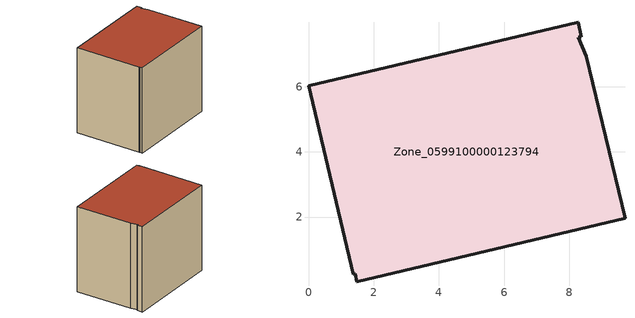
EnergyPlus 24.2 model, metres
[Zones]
Zone_0599100000123794
 floor ground (C_G): 8.52,6.94 9.71,1.96 1.48,0.01 1.43,0.26 1.38,0.25 0,6.02 8.27,7.98 8.38,7.53 8.28,7.51 z0
 wall outside (C_F): 8.38,7.53 8.27,7.98 0,6.02 1.38,0.25 1.43,0.26 1.48,0.01 9.71,1.96 8.52,6.94 8.28,7.51 8.38,7.53 z0:7.62
 roof outside (C_R): 9.71,1.96 8.52,6.94 8.28,7.51 8.38,7.53 8.27,7.98 0,6.02 1.38,0.25 1.43,0.26 1.48,0.01 z7.62
[BUILDING]
Pand.0599100000123794: North Axis=0; Terrain=City; Loads Convergence Tolerance Value=0.04; Temperature Convergence Tolerance Value=0.4; Solar Distribution=FullExterior; Maximum Number of Warmup Days=25; Minimum Number of Warmup Days=1
[Site:Location]
Rotterdam.The.Hague.AP_ZH_NLD Design_Conditions: Latitude=51.96; Longitude=4.45; Time Zone=1; Elevation=-4.5
[SITE:GROUNDTEMPERATURE:BUILDINGSURFACE]
18, 18, 18, 18, 18, 18, 18, 18, 18, 18, 18, 18
[MATERIAL] Thermal Absorptance=0.9; Solar Absorptance=0.7; Visible Absorptance=0.7
Name | Roughness | Thickness | Conductivity | Density | Specific Heat
G.TI.1965-1974 | MediumSmooth | 0.15 | 0.882353 | 540 | 1210
F.TI.1965-1974 | Rough | 0.3 | 0.697674 | 1920 | 840
R.TI.1965-1974 | MediumRough | 0.2 | 0.232558 | 1500 | 1000
[CONSTRUCTION]
C_G: G.TI.1965-1974
C_F: F.TI.1965-1974
C_R: R.TI.1965-1974
[ZONE]
Zone_0599100000123794: Type=1; Multiplier=1; Ceiling Height=Autocalculate; Volume=Autocalculate; Floor Area=autocalculate; Part of Total Floor Area=Yes
[ZONEINFILTRATION:DESIGNFLOWRATE]
Infil_Zone_0599100000123794: Zone or ZoneList or Space or SpaceList=Zone_0599100000123794; Schedule=AlwaysOn; Design Flow Rate Calculation Method=Flow/Area; Flow Rate per Floor Area=0.003; Constant Term Coefficient=1; Temperature Term Coefficient=0; Velocity Term Coefficient=0; Velocity Squared Term Coefficient=0
[HVACTEMPLATE:ZONE:IDEALLOADSAIRSYSTEM]
Zone_0599100000123794: Maximum Heating Supply Air Temperature=50; Minimum Cooling Supply Air Temperature=13; Maximum Heating Supply Air Humidity Ratio=0.0156; Minimum Cooling Supply Air Humidity Ratio=0.0077; Heating Limit=NoLimit; Cooling Limit=NoLimit; Dehumidification Control Type=ConstantSensibleHeatRatio; Cooling Sensible Heat Ratio=0.7; Dehumidification Setpoint=60; Humidification Control Type=None; Humidification Setpoint=30; Outdoor Air Method=None; Outdoor Air Flow Rate per Person=0.00944; Outdoor Air Flow Rate per Zone Floor Area=0; Outdoor Air Flow Rate per Zone=0; Demand Controlled Ventilation Type=None; Outdoor Air Economizer Type=NoEconomizer; Heat Recovery Type=None; Sensible Heat Recovery Effectiveness=0.7; Latent Heat Recovery Effectiveness=0.65
[ZONECONTROL:THERMOSTAT]
ThermostatControl_Zone_0599100000123794: Zone or ZoneList=Zone_0599100000123794; Control Type Schedule=DualSetpointControlType; Control 1=Thermostat_Zone_0599100000123794; Temperature Difference Between Cutout And Setpoint=0
[THERMOSTATSETPOINT:DUALSETPOINT]
Thermostat_Zone_0599100000123794: Heating Setpoint Temperature Schedule=HeatingSetpoint_Zone_0599100000123794; Cooling Setpoint Temperature Schedule=CoolingSetpoint_Zone_0599100000123794
[SCHEDULE:COMPACT]
HeatingSetpoint_Zone_0599100000123794: Through: 12/31, For: AllDays, Until: 24:00, 21
CoolingSetpoint_Zone_0599100000123794: Through: 12/31, For: AllDays, Until: 24:00, 24
DualSetpointControlType: Through: 12/31, For: AllDays, Until: 24:00, 4
AlwaysOn: Through: 12/31, For: AllDays, Until: 24:00, 1
